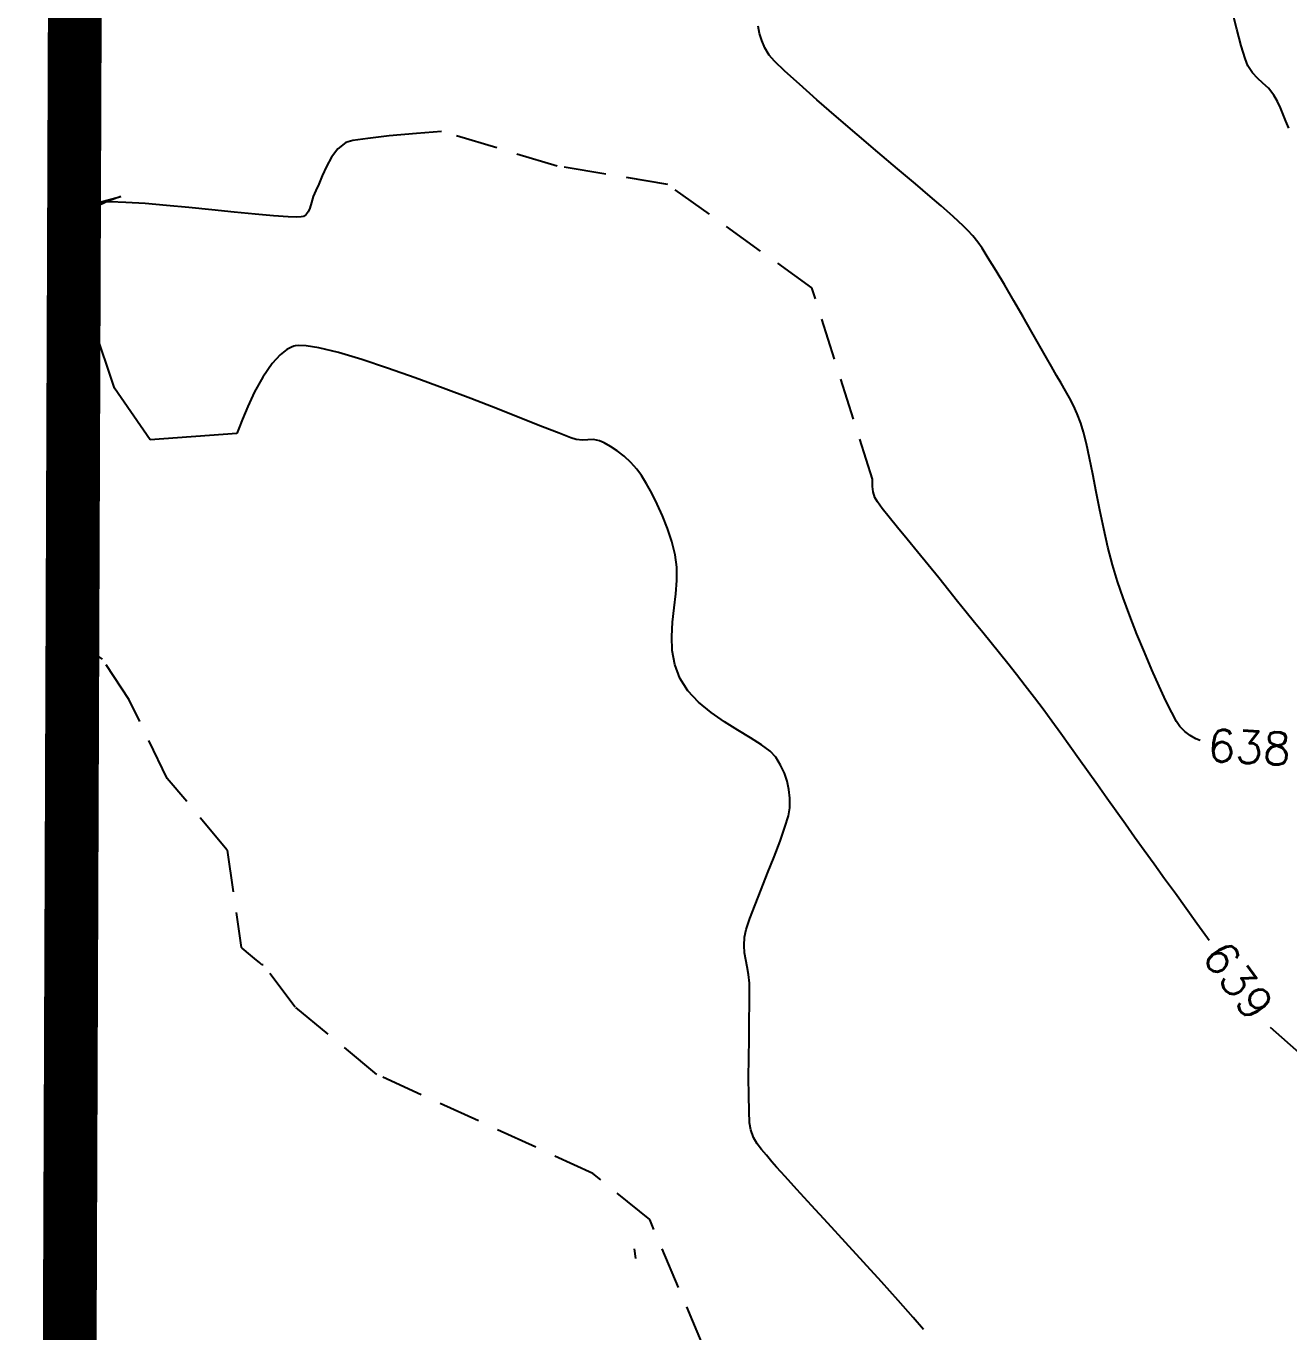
# Model space of a CAD drawing. Header units: feet. Extents: x 26064 to 27719, y 16802 to 28989.
# Drawn here: x 26549.8 to 26643.7, y 17228.1 to 17325.2 of the extents above; entities that cross this region are included whole.
import ezdxf

# ---------------------------------------------------------------- set-up
doc = ezdxf.new("R2010")
doc.units = ezdxf.units.FT
doc.header["$LTSCALE"] = 50
doc.header["$MEASUREMENT"] = 0
for name, pattern in [('DASHED', [0.75, 0.5, -0.25]), ('HIDDEN', [0.375, 0.25, -0.125]), ('HIDN25', [0.0938, 0.0625, -0.0313])]:
    doc.linetypes.add(name, pattern=pattern)
for name, color, linetype in [('CONT-MJR', 160, 'HIDDEN'), ('CONT-MNR', 55, 'HIDN25'), ('DEMO-UTILITY', 1, 'Continuous')]:
    doc.layers.add(name, color=color, linetype=linetype)
doc.styles.add('l60', font='simplex', dxfattribs={"height": 2.4})

msp = doc.modelspace()

# ---------------------------------------------------------------- linework, layer by layer
at = {"layer": 'CONT-MJR', "color": 7}
for p, q in [((26554.85147, 17302.78682, 640), (26552.87869, 17305.80143, 640)), ((26556.36004, 17298.26487, 640), (26554.85147, 17302.78682, 640)), ((26568.70038, 17300.7639, 640), (26568.08839, 17300.09701, 640)), ((26569.18837, 17301.14583, 640), (26568.70038, 17300.7639, 640)), ((26569.52617, 17301.33088, 640), (26569.18837, 17301.14583, 640)), ((26569.69854, 17301.39988, 640), (26569.52617, 17301.33088, 640)), ((26569.80719, 17301.42946, 640), (26569.69854, 17301.39988, 640)), ((26570.0798, 17301.45871, 640), (26569.80719, 17301.42946, 640)), ((26570.61838, 17301.43204, 640), (26570.0798, 17301.45871, 640)), ((26571.55427, 17301.2765, 640), (26570.61838, 17301.43204, 640)), ((26573.02214, 17300.91434, 640), (26571.55427, 17301.2765, 640)), ((26574.75375, 17300.39837, 640), (26573.02214, 17300.91434, 640)), ((26568.08839, 17300.09701, 640), (26567.39361, 17299.08963, 640)), ((26576.67692, 17299.76345, 640), (26574.75375, 17300.39837, 640)), ((26578.71946, 17299.04446, 640), (26576.67692, 17299.76345, 640)), ((26567.39361, 17299.08963, 640), (26566.7873, 17297.99234, 640)), ((26580.80916, 17298.27625, 640), (26578.71946, 17299.04446, 640)), ((26559.01774, 17294.43151, 640), (26556.36004, 17298.26487, 640)), ((26566.7873, 17297.99234, 640), (26566.28064, 17296.9157, 640)), ((26582.87383, 17297.4937, 640), (26580.80916, 17298.27625, 640)), ((26566.28064, 17296.9157, 640), (26565.88484, 17295.97025, 640)), ((26584.84129, 17296.73168, 640), (26582.87383, 17297.4937, 640)), ((26586.63933, 17296.02505, 640), (26584.84129, 17296.73168, 640)), ((26565.88484, 17295.97025, 640), (26565.61109, 17295.26652, 640)), ((26588.19577, 17295.40869, 640), (26586.63933, 17296.02505, 640)), ((26565.4706, 17294.91507, 640), (26559.01774, 17294.43151, 640)), ((26565.61109, 17295.26652, 640), (26565.4706, 17294.91507, 640)), ((26589.43842, 17294.91746, 640), (26588.19577, 17295.40869, 640)), ((26590.29507, 17294.58624, 640), (26589.43842, 17294.91746, 640)), ((26590.69354, 17294.44988, 640), (26590.29507, 17294.58624, 640)), ((26591.16364, 17294.41423, 640), (26590.69354, 17294.44988, 640)), ((26591.58353, 17294.44284, 640), (26591.16364, 17294.41423, 640)), ((26591.99343, 17294.45247, 640), (26591.58353, 17294.44284, 640)), ((26592.43354, 17294.35988, 640), (26591.99343, 17294.45247, 640)), ((26592.7986, 17294.19727, 640), (26592.43354, 17294.35988, 640)), ((26593.24716, 17293.9448, 640), (26592.7986, 17294.19727, 640)), ((26593.74659, 17293.61265, 640), (26593.24716, 17293.9448, 640)), ((26594.26423, 17293.211, 640), (26593.74659, 17293.61265, 640)), ((26594.76743, 17292.75002, 640), (26594.26423, 17293.211, 640)), ((26595.22354, 17292.23988, 640), (26594.76743, 17292.75002, 640)), ((26595.56266, 17291.77043, 640), (26595.22354, 17292.23988, 640)), ((26595.93729, 17291.17118, 640), (26595.56266, 17291.77043, 640)), ((26596.33213, 17290.46036, 640), (26595.93729, 17291.17118, 640)), ((26596.73185, 17289.65617, 640), (26596.33213, 17290.46036, 640)), ((26597.12117, 17288.77681, 640), (26596.73185, 17289.65617, 640)), ((26597.48476, 17287.84051, 640), (26597.12117, 17288.77681, 640)), ((26597.80732, 17286.86546, 640), (26597.48476, 17287.84051, 640)), ((26598.07354, 17285.86988, 640), (26597.80732, 17286.86546, 640)), ((26598.20045, 17284.95165, 640), (26598.07354, 17285.86988, 640)), ((26598.19771, 17283.98198, 640), (26598.20045, 17284.95165, 640)), ((26598.11134, 17282.97238, 640), (26598.19771, 17283.98198, 640)), ((26597.98735, 17281.93434, 640), (26598.11134, 17282.97238, 640)), ((26597.87175, 17280.87936, 640), (26597.98735, 17281.93434, 640)), ((26597.81055, 17279.81892, 640), (26597.87175, 17280.87936, 640)), ((26597.84978, 17278.76454, 640), (26597.81055, 17279.81892, 640)), ((26598.03544, 17277.72769, 640), (26597.84978, 17278.76454, 640)), ((26598.41354, 17276.71988, 640), (26598.03544, 17277.72769, 640)), ((26599.0184, 17275.77782, 640), (26598.41354, 17276.71988, 640)), ((26599.81288, 17274.92554, 640), (26599.0184, 17275.77782, 640)), ((26600.73585, 17274.15558, 640), (26599.81288, 17274.92554, 640)), ((26601.72619, 17273.46043, 640), (26600.73585, 17274.15558, 640)), ((26602.72275, 17272.83261, 640), (26601.72619, 17273.46043, 640)), ((26603.66439, 17272.26463, 640), (26602.72275, 17272.83261, 640)), ((26604.49, 17271.74901, 640), (26603.66439, 17272.26463, 640)), ((26605.13843, 17271.27826, 640), (26604.49, 17271.74901, 640)), ((26605.54854, 17270.84488, 640), (26605.13843, 17271.27826, 640)), ((26605.91096, 17270.23435, 640), (26605.54854, 17270.84488, 640)), ((26606.19023, 17269.64163, 640), (26605.91096, 17270.23435, 640)), ((26606.39198, 17269.04779, 640), (26606.19023, 17269.64163, 640)), ((26606.52186, 17268.43386, 640), (26606.39198, 17269.04779, 640)), ((26606.5855, 17267.78087, 640), (26606.52186, 17268.43386, 640)), ((26606.58854, 17267.06988, 640), (26606.5855, 17267.78087, 640)), ((26606.48618, 17266.47405, 640), (26606.58854, 17267.06988, 640)), ((26605.86864, 17264.58758, 640), (26606.23398, 17265.62513, 640)), ((26606.23398, 17265.62513, 640), (26606.48618, 17266.47405, 640)), ((26605.42682, 17263.42591, 640), (26605.86864, 17264.58758, 640)), ((26604.94519, 17262.20457, 640), (26605.42682, 17263.42591, 640)), ((26604.46043, 17260.98806, 640), (26604.94519, 17262.20457, 640)), ((26604.00921, 17259.84086, 640), (26604.46043, 17260.98806, 640)), ((26603.6282, 17258.82744, 640), (26604.00921, 17259.84086, 640)), ((26603.35409, 17258.01229, 640), (26603.6282, 17258.82744, 640)), ((26603.22354, 17257.45988, 640), (26603.35409, 17258.01229, 640)), ((26603.19091, 17256.83928, 640), (26603.22354, 17257.45988, 640)), ((26603.23054, 17256.28583, 640), (26603.19091, 17256.83928, 640)), ((26603.31603, 17255.76435, 640), (26603.23054, 17256.28583, 640)), ((26603.42097, 17255.23965, 640), (26603.31603, 17255.76435, 640)), ((26603.51894, 17254.67656, 640), (26603.42097, 17255.23965, 640)), ((26603.58354, 17254.03988, 640), (26603.51894, 17254.67656, 640)), ((26603.59674, 17253.42886, 640), (26603.58354, 17254.03988, 640)), ((26603.59336, 17252.47657, 640), (26603.59674, 17253.42886, 640)), ((26603.57937, 17251.27082, 640), (26603.59336, 17252.47657, 640)), ((26603.5607, 17249.89942, 640), (26603.57937, 17251.27082, 640)), ((26603.5433, 17248.45018, 640), (26603.5607, 17249.89942, 640)), ((26603.53312, 17247.01092, 640), (26603.5433, 17248.45018, 640)), ((26603.5361, 17245.66945, 640), (26603.53312, 17247.01092, 640)), ((26603.55821, 17244.51358, 640), (26603.5361, 17245.66945, 640)), ((26603.60537, 17243.63112, 640), (26603.55821, 17244.51358, 640)), ((26603.68354, 17243.10988, 640), (26603.60537, 17243.63112, 640)), ((26603.90285, 17242.55165, 640), (26603.68354, 17243.10988, 640)), ((26604.17469, 17242.08804, 640), (26603.90285, 17242.55165, 640)), ((26604.49387, 17241.66754, 640), (26604.17469, 17242.08804, 640)), ((26604.85521, 17241.23865, 640), (26604.49387, 17241.66754, 640)), ((26605.25354, 17240.74988, 640), (26604.85521, 17241.23865, 640)), ((26605.59455, 17240.35237, 640), (26605.25354, 17240.74988, 640)), ((26606.23607, 17239.64222, 640), (26605.59455, 17240.35237, 640)), ((26607.12471, 17238.67318, 640), (26606.23607, 17239.64222, 640)), ((26608.20708, 17237.499, 640), (26607.12471, 17238.67318, 640)), ((26609.42979, 17236.17342, 640), (26608.20708, 17237.499, 640)), ((26610.73945, 17234.75019, 640), (26609.42979, 17236.17342, 640)), ((26612.08267, 17233.28306, 640), (26610.73945, 17234.75019, 640)), ((26613.40606, 17231.82576, 640), (26612.08267, 17233.28306, 640)), ((26614.65624, 17230.43205, 640), (26613.40606, 17231.82576, 640)), ((26615.7798, 17229.15567, 640), (26614.65624, 17230.43205, 640)), ((26616.52962, 17228.27732, 640), (26615.7798, 17229.15567, 640))]:
    msp.add_line(p, q, dxfattribs=at)
at = {"layer": 'CONT-MNR', "color": 7}
for p, q in [((26639.8398, 17324.97231, 637), (26639.47133, 17326.42765, 637)), ((26604.34705, 17324.65041, 638), (26604.2285, 17325.19731, 638)), ((26640.17215, 17323.7229, 637), (26639.8398, 17324.97231, 637)), ((26606.22721, 17321.84521, 638), (26605.4533, 17322.5889, 638)), ((26640.65331, 17322.24463, 637), (26640.44957, 17322.7801, 637)), ((26640.99884, 17321.7292, 637), (26640.65331, 17322.24463, 637)), ((26641.38159, 17321.32731, 637), (26640.99884, 17321.7292, 637)), ((26608.60679, 17319.72093, 638), (26607.30319, 17320.86943, 638)), ((26642.58331, 17320.07463, 637), (26642.19082, 17320.57286, 637)), ((26642.86111, 17319.59647, 637), (26642.58331, 17320.07463, 637)), ((26610.06355, 17318.4591, 638), (26608.60679, 17319.72093, 638)), ((26643.08189, 17319.11605, 637), (26642.86111, 17319.59647, 637)), ((26611.59904, 17317.14332, 638), (26610.06355, 17318.4591, 638)), ((26643.47608, 17318.12301, 637), (26643.27657, 17318.62702, 637)), ((26576.80617, 17317.0278, 639), (26575.20654, 17316.8459, 639)), ((26578.8269, 17317.21857, 639), (26576.80617, 17317.0278, 639)), ((26580.68555, 17317.36966, 639), (26578.8269, 17317.21857, 639)), ((26589.29314, 17314.78956, 639), (26580.68555, 17317.36966, 639)), ((26572.98449, 17316.07099, 639), (26572.51064, 17315.45259, 639)), ((26573.56635, 17316.53722, 639), (26572.98449, 17316.07099, 639)), ((26574.10195, 17316.67999, 639), (26573.56635, 17316.53722, 639)), ((26575.20654, 17316.8459, 639), (26574.10195, 17316.67999, 639)), ((26572.51064, 17315.45259, 639), (26572.12734, 17314.75752, 639)), ((26614.60838, 17314.58744, 638), (26613.1388, 17315.83298, 638)), ((26572.12734, 17314.75752, 639), (26571.81716, 17314.06128, 639)), ((26597.52757, 17313.41836, 639), (26589.29314, 17314.78956, 639)), ((26571.56264, 17313.43935, 639), (26571.34635, 17312.96722, 639)), ((26571.81716, 17314.06128, 639), (26571.56264, 17313.43935, 639)), ((26608.23255, 17305.73946, 639), (26597.52757, 17313.41836, 639)), ((26617.0392, 17312.52835, 638), (26615.93333, 17313.46611, 638)), ((26555.88636, 17312.17892, 639), (26554.97306, 17311.75199, 639)), ((26555.17635, 17312.08722, 639), (26556.84718, 17312.52765, 639)), ((26556.84718, 17312.52765, 639), (26555.88636, 17312.17892, 639)), ((26571.15392, 17312.51586, 639), (26571.02498, 17312.07209, 639)), ((26571.34635, 17312.96722, 639), (26571.15392, 17312.51586, 639)), ((26554.10606, 17311.31503, 639), (26553.28414, 17310.9362, 639)), ((26554.97306, 17311.75199, 639), (26554.10606, 17311.31503, 639)), ((26556.04446, 17312.11964, 639), (26555.17635, 17312.08722, 639)), ((26557.22239, 17312.08415, 639), (26556.04446, 17312.11964, 639)), ((26558.63922, 17311.99463, 639), (26557.22239, 17312.08415, 639)), ((26560.224, 17311.86497, 639), (26558.63922, 17311.99463, 639)), ((26561.90579, 17311.70902, 639), (26560.224, 17311.86497, 639)), ((26563.61367, 17311.54068, 639), (26561.90579, 17311.70902, 639)), ((26565.2767, 17311.37381, 639), (26563.61367, 17311.54068, 639)), ((26566.82394, 17311.22229, 639), (26565.2767, 17311.37381, 639)), ((26568.18446, 17311.1, 639), (26566.82394, 17311.22229, 639)), ((26570.62584, 17311.19414, 639), (26570.50568, 17311.092, 639)), ((26570.76687, 17311.37572, 639), (26570.62584, 17311.19414, 639)), ((26570.90126, 17311.66201, 639), (26570.76687, 17311.37572, 639)), ((26571.02498, 17312.07209, 639), (26570.90126, 17311.66201, 639)), ((26569.28733, 17311.0208, 639), (26568.18446, 17311.1, 639)), ((26569.93644, 17310.99781, 639), (26569.28733, 17311.0208, 639)), ((26570.26341, 17311.00876, 639), (26569.93644, 17310.99781, 639)), ((26570.39677, 17311.03116, 639), (26570.26341, 17311.00876, 639)), ((26570.43635, 17311.04722, 639), (26570.39677, 17311.03116, 639)), ((26570.50568, 17311.092, 639), (26570.43635, 17311.04722, 639)), ((26619.13137, 17310.67694, 638), (26618.73746, 17311.0337, 638)), ((26621.35745, 17307.94862, 638), (26620.89485, 17308.68005, 638)), ((26621.92886, 17307.00953, 638), (26621.35745, 17307.94862, 638)), ((26622.57419, 17305.92553, 638), (26621.92886, 17307.00953, 638)), ((26612.74576, 17291.49648, 639), (26608.23255, 17305.73946, 639)), ((26623.25858, 17304.75934, 638), (26622.57419, 17305.92553, 638)), ((26624.60506, 17302.43131, 638), (26623.94716, 17303.57369, 638)), ((26625.19739, 17301.39493, 638), (26624.60506, 17302.43131, 638)), ((26627.39645, 17297.54614, 638), (26627.09392, 17298.08552, 638)), ((26627.96657, 17296.36638, 638), (26627.68537, 17296.98391, 638)), ((26628.24591, 17295.6611, 638), (26627.96657, 17296.36638, 638)), ((26628.88081, 17293.07426, 638), (26628.65754, 17294.13062, 638)), ((26629.11854, 17291.87603, 638), (26628.88081, 17293.07426, 638)), ((26612.74897, 17291.37678, 639), (26612.74576, 17291.49648, 639)), ((26612.75322, 17290.96425, 639), (26612.74897, 17291.37678, 639)), ((26612.79653, 17290.5657, 639), (26612.75322, 17290.96425, 639)), ((26612.92635, 17290.13722, 639), (26612.79653, 17290.5657, 639)), ((26613.10885, 17289.83002, 639), (26612.92635, 17290.13722, 639)), ((26613.46846, 17289.33598, 639), (26613.10885, 17289.83002, 639)), ((26613.97521, 17288.68571, 639), (26613.46846, 17289.33598, 639)), ((26614.5991, 17287.90983, 639), (26613.97521, 17288.68571, 639)), ((26615.31015, 17287.03892, 639), (26614.5991, 17287.90983, 639)), ((26616.07839, 17286.10361, 639), (26615.31015, 17287.03892, 639)), ((26616.87382, 17285.13448, 639), (26616.07839, 17286.10361, 639)), ((26630.59739, 17285.12793, 638), (26630.25592, 17286.44791, 638)), ((26617.66647, 17284.16215, 639), (26616.87382, 17285.13448, 639)), ((26630.96591, 17283.9011, 638), (26630.59739, 17285.12793, 638)), ((26618.42635, 17283.21722, 639), (26617.66647, 17284.16215, 639)), ((26619.07668, 17282.40507, 639), (26618.42635, 17283.21722, 639)), ((26619.71067, 17281.62041, 639), (26619.07668, 17282.40507, 639)), ((26631.87793, 17281.35476, 638), (26631.38886, 17282.67318, 638)), ((26620.33326, 17280.85421, 639), (26619.71067, 17281.62041, 639)), ((26620.94936, 17280.09741, 639), (26620.33326, 17280.85421, 639)), ((26555.48574, 17278.11268, 641), (26553.88266, 17279.2433, 641)), ((26621.56393, 17279.34096, 639), (26620.94936, 17280.09741, 639)), ((26622.18189, 17278.57581, 639), (26621.56393, 17279.34096, 639)), ((26632.96895, 17278.63215, 638), (26632.41175, 17279.99227, 638)), ((26622.80818, 17277.79292, 639), (26622.18189, 17278.57581, 639)), ((26557.46605, 17275.09762, 641), (26555.48574, 17278.11268, 641)), ((26623.44773, 17276.98322, 639), (26622.80818, 17277.79292, 639)), ((26624.10547, 17276.13767, 639), (26623.44773, 17276.98322, 639)), ((26624.78635, 17275.24722, 639), (26624.10547, 17276.13767, 639)), ((26634.56702, 17275.03024, 638), (26634.06796, 17276.1047, 638)), ((26560.29507, 17269.25599, 641), (26557.46605, 17275.09762, 641)), ((26625.42483, 17274.39616, 639), (26624.78635, 17275.24722, 639)), ((26626.077, 17273.51168, 639), (26625.42483, 17274.39616, 639)), ((26626.74088, 17272.59886, 639), (26626.077, 17273.51168, 639)), ((26627.4145, 17271.66279, 639), (26626.74088, 17272.59886, 639)), ((26635.98292, 17272.74012, 638), (26635.60591, 17273.1211, 638)), ((26636.7842, 17272.20808, 638), (26636.36982, 17272.44286, 638)), ((26628.09587, 17270.70858, 639), (26627.4145, 17271.66279, 639)), ((26628.78302, 17269.7413, 639), (26628.09587, 17270.70858, 639)), ((26629.47398, 17268.76606, 639), (26628.78302, 17269.7413, 639)), ((26564.73986, 17263.92224, 641), (26560.29507, 17269.25599, 641)), ((26630.16677, 17267.78793, 639), (26629.47398, 17268.76606, 639)), ((26630.85941, 17266.81203, 639), (26630.16677, 17267.78793, 639)), ((26631.54993, 17265.84343, 639), (26630.85941, 17266.81203, 639)), ((26632.23635, 17264.88722, 639), (26631.54993, 17265.84343, 639)), ((26632.94431, 17263.90563, 639), (26632.23635, 17264.88722, 639)), ((26564.73986, 17263.92224, 641), (26565.79461, 17256.68221, 641)), ((26633.69329, 17262.8678, 639), (26632.94431, 17263.90563, 639)), ((26634.47205, 17261.78925, 639), (26633.69329, 17262.8678, 639)), ((26635.26936, 17260.68551, 639), (26634.47205, 17261.78925, 639)), ((26636.07399, 17259.57208, 639), (26635.26936, 17260.68551, 639)), ((26636.8747, 17258.46449, 639), (26636.07399, 17259.57208, 639)), ((26637.66026, 17257.37826, 639), (26636.8747, 17258.46449, 639)), ((26637.78592, 17257.20456, 639), (26637.66026, 17257.37826, 639)), ((26567.33585, 17255.40078, 641), (26567.17315, 17255.5349, 641)), ((26569.81204, 17252.24961, 641), (26567.41524, 17255.40058, 641)), ((26575.87505, 17247.24537, 641), (26569.81204, 17252.24961, 641)), ((26642.31293, 17250.76119, 639), (26653.33477, 17241.08378, 639)), ((26591.95543, 17239.87057, 641), (26575.87505, 17247.24537, 641)), ((26596.17313, 17236.44649, 641), (26591.95543, 17239.87057, 641)), ((26601.97242, 17222.75061, 641), (26596.17313, 17236.44649, 641))]:
    msp.add_line(p, q, dxfattribs=at)
at = {"layer": 'CONT-MNR', "color": 7, "extrusion": (0.955438, 0.295191, 0)}
msp.add_line((26604.50979, 17324.12366, 638), (26604.34705, 17324.65041, 638), dxfattribs=at)
at = {"layer": 'CONT-MNR', "color": 7, "extrusion": (0.917727, 0.397211, 0)}
msp.add_line((26604.73874, 17323.59469, 638), (26604.50979, 17324.12366, 638), dxfattribs=at)
at = {"layer": 'CONT-MNR', "color": 7, "extrusion": (0.867675, 0.497132, 0)}
msp.add_line((26605.05591, 17323.0411, 638), (26604.73874, 17323.59469, 638), dxfattribs=at)
at = {"layer": 'CONT-MNR', "color": 7, "extrusion": (0.75117, 0.660109, 0)}
msp.add_line((26605.4533, 17322.5889, 638), (26605.05591, 17323.0411, 638), dxfattribs=at)
at = {"layer": 'CONT-MNR', "color": 7, "extrusion": (0.959328, 0.282292, 0)}
msp.add_line((26640.44957, 17322.7801, 637), (26640.17215, 17323.7229, 637), dxfattribs=at)
at = {"layer": 'CONT-MNR', "color": 7, "extrusion": (-0.671775, -0.740755, 0)}
msp.add_line((26607.30319, 17320.86943, 638), (26606.22721, 17321.84521, 638), dxfattribs=at)
at = {"layer": 'CONT-MNR', "color": 7, "extrusion": (0.66741, 0.744691, 0)}
msp.add_line((26641.78458, 17320.96615, 637), (26641.38159, 17321.32731, 637), dxfattribs=at)
at = {"layer": 'CONT-MNR', "color": 7, "extrusion": (-0.695562, -0.718466, 0)}
msp.add_line((26642.19082, 17320.57286, 637), (26641.78458, 17320.96615, 637), dxfattribs=at)
at = {"layer": 'CONT-MNR', "color": 7, "extrusion": (0.929088, 0.369858, 0)}
msp.add_line((26643.27657, 17318.62702, 637), (26643.08189, 17319.11605, 637), dxfattribs=at)
at = {"layer": 'CONT-MNR', "color": 7, "extrusion": (0.912658, 0.408724, 0)}
msp.add_line((26643.71135, 17317.59767, 637), (26643.47608, 17318.12301, 637), dxfattribs=at)
at = {"layer": 'CONT-MNR', "color": 7, "extrusion": (0.648094, 0.761561, 0)}
msp.add_line((26613.1388, 17315.83298, 638), (26611.59904, 17317.14332, 638), dxfattribs=at)
at = {"layer": 'CONT-MNR', "color": 7, "extrusion": (-0.646017, -0.763323, 0)}
msp.add_line((26615.93333, 17313.46611, 638), (26614.60838, 17314.58744, 638), dxfattribs=at)
at = {"layer": 'CONT-MNR', "color": 7, "extrusion": (-0.649983, -0.759949, 0)}
msp.add_line((26617.85155, 17311.83356, 638), (26617.0392, 17312.52835, 638), dxfattribs=at)
at = {"layer": 'CONT-MNR', "color": 7, "extrusion": (-0.661968, -0.749532, 0)}
msp.add_line((26618.29591, 17311.4411, 638), (26617.85155, 17311.83356, 638), dxfattribs=at)
at = {"layer": 'CONT-MNR', "color": 7, "extrusion": (-0.678117, -0.734954, 0)}
msp.add_line((26618.73746, 17311.0337, 638), (26618.29591, 17311.4411, 638), dxfattribs=at)
at = {"layer": 'CONT-MNR', "color": 7, "extrusion": (-0.6797, -0.73349, 0)}
msp.add_line((26619.49491, 17310.34006, 638), (26619.13137, 17310.67694, 638), dxfattribs=at)
at = {"layer": 'CONT-MNR', "color": 7, "extrusion": (-0.704399, -0.709804, 0)}
msp.add_line((26619.84534, 17309.9923, 638), (26619.49491, 17310.34006, 638), dxfattribs=at)
at = {"layer": 'CONT-MNR', "color": 7, "extrusion": (0.739392, 0.673275, 0)}
msp.add_line((26620.19992, 17309.6029, 638), (26619.84534, 17309.9923, 638), dxfattribs=at)
at = {"layer": 'CONT-MNR', "color": 7, "extrusion": (0.775472, 0.631381, 0)}
msp.add_line((26620.57591, 17309.1411, 638), (26620.19992, 17309.6029, 638), dxfattribs=at)
at = {"layer": 'CONT-MNR', "color": 7, "extrusion": (0.822408, 0.568899, 0)}
msp.add_line((26620.89485, 17308.68005, 638), (26620.57591, 17309.1411, 638), dxfattribs=at)
at = {"layer": 'CONT-MNR', "color": 7, "extrusion": (0.864746, 0.50221, 0)}
msp.add_line((26623.94716, 17303.57369, 638), (26623.25858, 17304.75934, 638), dxfattribs=at)
at = {"layer": 'CONT-MNR', "color": 7, "extrusion": (0.869917, 0.493198, 0)}
msp.add_line((26625.6893, 17300.52729, 638), (26625.19739, 17301.39493, 638), dxfattribs=at)
at = {"layer": 'CONT-MNR', "color": 7, "extrusion": (0.872302, 0.488967, 0)}
msp.add_line((26626.04591, 17299.8911, 638), (26625.6893, 17300.52729, 638), dxfattribs=at)
at = {"layer": 'CONT-MNR', "color": 7, "extrusion": (0.869199, 0.494463, 0)}
msp.add_line((26626.42453, 17299.22555, 638), (26626.04591, 17299.8911, 638), dxfattribs=at)
at = {"layer": 'CONT-MNR', "color": 7, "extrusion": (0.862124, 0.506697, 0)}
msp.add_line((26626.77191, 17298.6345, 638), (26626.42453, 17299.22555, 638), dxfattribs=at)
at = {"layer": 'CONT-MNR', "color": 7, "extrusion": (0.862565, 0.505946, 0)}
msp.add_line((26627.09392, 17298.08552, 638), (26626.77191, 17298.6345, 638), dxfattribs=at)
at = {"layer": 'CONT-MNR', "color": 7, "extrusion": (0.889431, 0.45707, 0)}
msp.add_line((26627.68537, 17296.98391, 638), (26627.39645, 17297.54614, 638), dxfattribs=at)
at = {"layer": 'CONT-MNR', "color": 7, "extrusion": (0.956144, 0.292897, 0)}
msp.add_line((26628.4466, 17295.00596, 638), (26628.24591, 17295.6611, 638), dxfattribs=at)
at = {"layer": 'CONT-MNR', "color": 7, "extrusion": (0.972172, 0.234267, 0)}
msp.add_line((26628.65754, 17294.13062, 638), (26628.4466, 17295.00596, 638), dxfattribs=at)
at = {"layer": 'CONT-MNR', "color": 7, "extrusion": (0.981429, 0.191825, 0)}
msp.add_line((26629.37281, 17290.57511, 638), (26629.11854, 17291.87603, 638), dxfattribs=at)
at = {"layer": 'CONT-MNR', "color": 7, "extrusion": (0.980576, 0.196138, 0)}
msp.add_line((26629.64573, 17289.21067, 638), (26629.37281, 17290.57511, 638), dxfattribs=at)
at = {"layer": 'CONT-MNR', "color": 7, "extrusion": (0.978366, 0.206882, 0)}
msp.add_line((26629.9394, 17287.82188, 638), (26629.64573, 17289.21067, 638), dxfattribs=at)
at = {"layer": 'CONT-MNR', "color": 7, "extrusion": (0.974477, 0.224489, 0)}
msp.add_line((26630.25592, 17286.44791, 638), (26629.9394, 17287.82188, 638), dxfattribs=at)
at = {"layer": 'CONT-MNR', "color": 7, "extrusion": (0.945486, 0.325662, 0)}
msp.add_line((26631.38886, 17282.67318, 638), (26630.96591, 17283.9011, 638), dxfattribs=at)
at = {"layer": 'CONT-MNR', "color": 7, "extrusion": (0.931086, 0.364799, 0)}
msp.add_line((26632.41175, 17279.99227, 638), (26631.87793, 17281.35476, 638), dxfattribs=at)
at = {"layer": 'CONT-MNR', "color": 7, "extrusion": (0.919856, 0.392256, 0)}
msp.add_line((26633.52814, 17277.32081, 638), (26632.96895, 17278.63215, 638), dxfattribs=at)
at = {"layer": 'CONT-MNR', "color": 7, "extrusion": (0.914, 0.405713, 0)}
msp.add_line((26634.06796, 17276.1047, 638), (26633.52814, 17277.32081, 638), dxfattribs=at)
at = {"layer": 'CONT-MNR', "color": 7, "extrusion": (0.896945, 0.442142, 0)}
msp.add_line((26635.00395, 17274.14387, 638), (26634.56702, 17275.03024, 638), dxfattribs=at)
at = {"layer": 'CONT-MNR', "color": 7, "extrusion": (0.879103, 0.476631, 0)}
msp.add_line((26635.35738, 17273.49201, 638), (26635.00395, 17274.14387, 638), dxfattribs=at)
at = {"layer": 'CONT-MNR', "color": 7, "extrusion": (0.83074, 0.556661, 0)}
msp.add_line((26635.60591, 17273.1211, 638), (26635.35738, 17273.49201, 638), dxfattribs=at)
at = {"layer": 'CONT-MNR', "color": 7, "extrusion": (-0.609267, -0.792965, 0)}
msp.add_line((26636.36982, 17272.44286, 638), (26635.98292, 17272.74012, 638), dxfattribs=at)
at = {"layer": 'CONT-MNR', "color": 7, "extrusion": (-0.388121, -0.921608, 0)}
msp.add_line((26637.10309, 17272.07379, 638), (26636.7842, 17272.20808, 638), dxfattribs=at)
at = {"layer": 'CONT-MNR', "color": 7, "extrusion": (-0.636345, -0.771405, 0)}
msp.add_line((26565.80196, 17256.67614, 641), (26565.79461, 17256.68221, 641), dxfattribs=at)
at = {"layer": 'CONT-MNR', "color": 7, "extrusion": (0.639402, 0.768873, 0)}
msp.add_line((26565.85607, 17256.63115, 641), (26565.80196, 17256.67614, 641), dxfattribs=at)
at = {"layer": 'CONT-MNR', "color": 7, "extrusion": (-0.639922, -0.76844, 0)}
msp.add_line((26566.01813, 17256.49619, 641), (26565.85607, 17256.63115, 641), dxfattribs=at)
at = {"layer": 'CONT-MNR', "color": 7, "extrusion": (0.640007, 0.768369, 0)}
msp.add_line((26566.33591, 17256.2315, 641), (26566.01813, 17256.49619, 641), dxfattribs=at)
at = {"layer": 'CONT-MNR', "color": 7, "extrusion": (-0.63985, -0.7685, 0)}
msp.add_line((26566.79092, 17255.85266, 641), (26566.33591, 17256.2315, 641), dxfattribs=at)
at = {"layer": 'CONT-MNR', "color": 7, "extrusion": (-0.639268, -0.768984, 0)}
msp.add_line((26567.17315, 17255.5349, 641), (26566.79092, 17255.85266, 641), dxfattribs=at)
at = {"layer": 'CONT-MNR', "color": 7, "extrusion": (-0.057763, -0.99833, 0)}
msp.add_line((26567.36466, 17255.39911, 641), (26567.33585, 17255.40078, 641), dxfattribs=at)
at = {"layer": 'CONT-MNR', "color": 7, "extrusion": (0.01301, -0.999915, 0)}
msp.add_line((26567.40492, 17255.39964, 641), (26567.36466, 17255.39911, 641), dxfattribs=at)
at = {"layer": 'CONT-MNR', "color": 7, "extrusion": (0.090915, -0.995859, 0)}
msp.add_line((26567.41524, 17255.40058, 641), (26567.40492, 17255.39964, 641), dxfattribs=at)
at = {"layer": 'CONT-MNR', "color": 7, "extrusion": (0.990161, 0.13993, 0)}
msp.add_line((26595.13753, 17233.56056, 641), (26595.03853, 17234.26111, 641), dxfattribs=at)
at = {"layer": 'DEMO-UTILITY', "color": 1, "linetype": 'DASHED', "const_width": 4}
msp.add_lwpolyline([(26554.08333, 17501.68938), (26551.80235, 16901.98887), (27136.77996, 16899.95826)], dxfattribs=at)

# ---------------------------------------------------------------- texts
at = {"layer": 'CONT-MNR', "color": 7, "style": 'l60'}
for s, rotation, p in [('638', 357.3409383, (26637.632, 17270.52924, 638)), ('639', 305.9220163, (26637.16488, 17256.01373, 639))]:
    msp.add_text(s, height=2.4, rotation=rotation, dxfattribs=at).set_placement(p)

doc.saveas('drawing.dxf')
